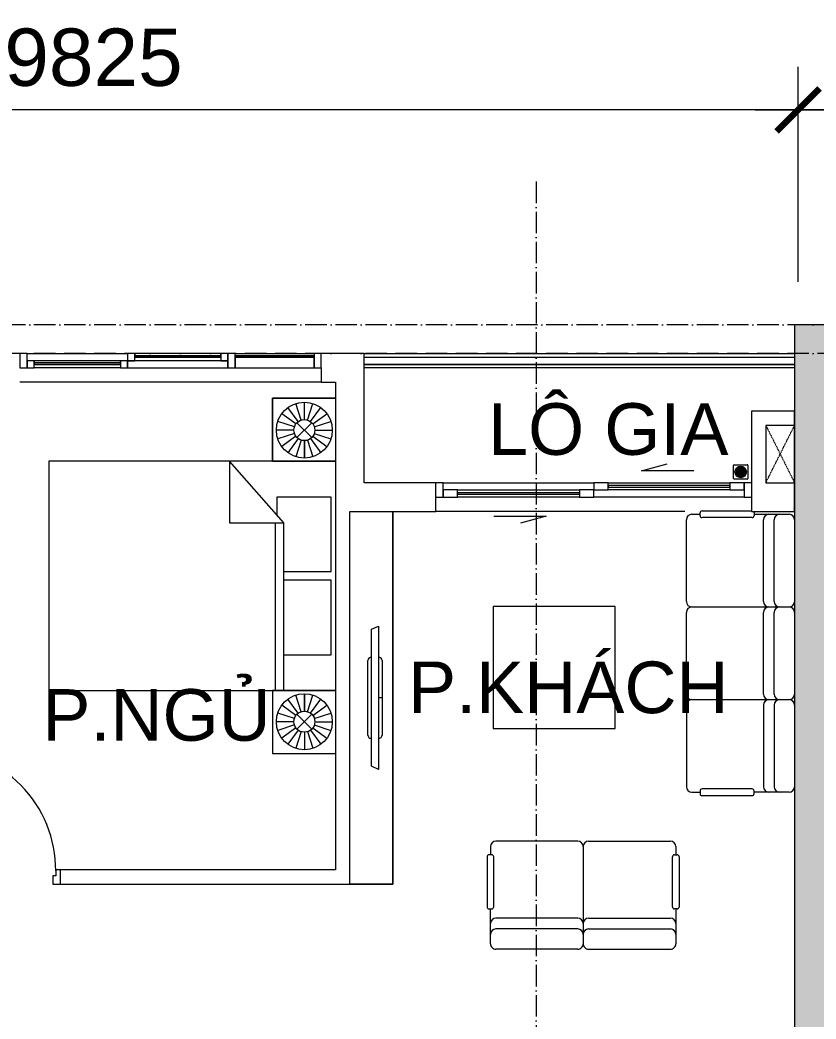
# Model space of a CAD drawing. Header units: millimetres. Extents: x -20215 to 101892, y -17414 to 45470.
# Drawn here: x -4099 to 1451, y 37760 to 44727 of the extents above; entities that cross this region are included whole.
import ezdxf

# ---------------------------------------------------------------- set-up
doc = ezdxf.new("R2010")
doc.units = ezdxf.units.MM
doc.linetypes.add('Dash', pattern=[6.35, 3.175, -3.175])
doc.linetypes.add('Grid Line', pattern=[4.2, 3, -0.6, 0, -0.6])
for name, color, linetype, lineweight in [('A-DETL-GENF', 31, 'Continuous', 5), ('A-DETL-GENF-HDLN', 161, 'Dash', 5), ('CHU', 181, 'Continuous', 5), ('CUA', 31, 'Continuous', 9), ('DIM', 1, 'Continuous', 5), ('NET THAY 1', 41, 'Continuous', 5), ('NET-CAT', 3, 'Continuous', 15), ('NET-THAY', 2, 'Continuous', 9), ('THIET BI', 44, 'Continuous', 5), ('THIET-BI', 44, 'Continuous', 5), ('TRUC', 225, 'Continuous', 5), ('X-COT HAM$0$LC.HA', 8, 'Continuous', 9)]:
    doc.layers.add(name, color=color, linetype=linetype, lineweight=lineweight)
doc.styles.add('Arial_6', font='arial_0.ttf', dxfattribs={"height": 360})
doc.styles.add('TA1', font='arial_0.ttf')
doc.dimstyles.new('D_200_KTx2', dxfattribs={"dimtxt": 400, "dimasz": 300, "dimexe": 300, "dimexo": 300, "dimgap": 160, "dimtad": 1, "dimdec": 0, "dimzin": 9, "dimtxsty": 'TA1', "dimblk": 'ARCHTICK', "dimcen": 1, "dimdle": 300, "dimclrd": 256, "dimclre": 256, "dimclrt": 7, "dimadec": 0, "dimazin": 0, "dimtfac": 1, "dimtdec": 0, "dimtix": 1, "dimtmove": 1, "dimatfit": 3, "dimldrblk": 'ARCHTICK', "dimfxl": 0, "dimtolj": 1, "dimtzin": 0, "dimlwd": -1, "dimlwe": -1, "dimarcsym": 0})

# ---------------------------------------------------------------- blocks, each defined once
blk = doc.blocks.new('ALC1807-ASCENT PLAZA-KET CAU_rvt-1-MẶT BẰNG TẦNG 4')
at = {"layer": 'X-COT HAM$0$LC.HA'}
h = blk.add_hatch(color=256, dxfattribs=at)
h.dxf.hatch_style = 1
h.paths.add_polyline_path([(1700.5, 42599.9), (1300.5, 42599.9), (1300.5, 32799.9), (1700.5, 32799.9)])
at = {"ltscale": 1000}
blk.add_lwpolyline([(1700.5, 42599.9), (1300.5, 42599.9), (1300.5, 32799.9), (1700.5, 32799.9)], close=True, dxfattribs=at)
blk = doc.blocks.new('X-PHONG NGU 2 - X-PHONG NGU 2_Recovery_-1759957-MẶT BẰNG TẦNG 4')
at = {"layer": 'CUA'}
for p, q in [((-1000, 0), (-1050, 0)), ((-1050, 0), (-1050, -100)), ((-450, 0), (-1000, 0)), ((-1000, 0), (-1000, -75)), ((-1000, -100), (-1000, 0)), ((-450, -75), (-450, 0)), ((-400, 0), (-450, 0)), ((-450, 0), (-450, -100)), ((300, 0), (-400, 0)), ((-400, 0), (-400, -50)), ((-400, -100), (-400, 0)), ((300, -50), (300, 0)), ((350, 0), (300, 0)), ((300, 0), (300, -50)), ((350, -50), (350, 0)), ((350, 0), (950, 0)), ((1000, 0), (950, 0)), ((950, 0), (950, -50)), ((1050, 0), (1000, 0)), ((1000, 0), (1000, -100)), ((1000, -50), (1000, 0)), ((1050, -100), (1050, 0)), ((-400, -50), (300, -50)), ((-350, -50), (-400, -50)), ((-400, -50), (-400, -100)), ((-350, -100), (-350, -50)), ((300, -50), (250, -50)), ((250, -50), (250, -100)), ((300, -50), (350, -50)), ((300, -100), (300, -50)), ((950, -25), (350, -25)), ((350, -25), (350, -35)), ((350, -35), (950, -35)), ((950, -35), (350, -35)), ((350, -35), (350, -50)), ((350, -50), (950, -50)), ((950, -35), (950, -25)), ((950, -50), (950, -35)), ((950, -50), (1000, -50)), ((-1050, -100), (-1000, -100)), ((-450, -75), (-1000, -75)), ((-1000, -75), (-1000, -85)), ((-1000, -75), (-450, -75)), ((-1000, -85), (-450, -85)), ((-450, -100), (-1000, -100)), ((-450, -85), (-450, -75)), ((-450, -100), (-400, -100)), ((-400, -100), (-350, -100)), ((250, -75), (-350, -75)), ((-350, -75), (-350, -85)), ((-350, -85), (250, -85)), ((250, -85), (-350, -85)), ((-350, -85), (-350, -100)), ((-350, -100), (250, -100)), ((250, -85), (250, -75)), ((250, -100), (250, -85)), ((250, -100), (300, -100)), ((1000, -100), (300, -100)), ((1000, -100), (1050, -100))]:
    blk.add_line(p, q, dxfattribs=at)
blk = doc.blocks.new('X-PHEU - X-PHEU-1231512-MẶT BẰNG TẦNG 4')
at = {"layer": 'THIET-BI'}
for p, q in [((25, 29), (25, 121)), ((29, 125), (121, 125)), ((42.5, 90.5), (42.5, 59.5)), ((47.5, 51.8), (47.5, 98.2)), ((52.5, 103.1), (52.5, 46.9)), ((57.5, 43.5), (57.5, 106.5)), ((62.5, 108.8), (62.5, 41.2)), ((67.5, 39.8), (67.5, 110.2)), ((72.5, 110.9), (72.5, 78.1)), ((72.5, 71.9), (72.5, 39.1)), ((77.5, 78.1), (77.5, 110.9)), ((77.5, 39.1), (77.5, 71.9)), ((82.5, 110.2), (82.5, 39.8)), ((87.5, 41.2), (87.5, 108.8)), ((92.5, 106.5), (92.5, 43.5)), ((97.5, 46.9), (97.5, 103.1)), ((102.5, 98.2), (102.5, 51.8)), ((107.5, 59.5), (107.5, 90.5)), ((125, 121), (125, 29)), ((121, 25), (29, 25))]:
    blk.add_line(p, q, dxfattribs=at)
blk.add_circle((75, 75), 40, dxfattribs=at)
for centre, radius, start, end in [((29, 121), 4, 90, 180), ((75, 75), 36, 139.80824, 154.52563), ((75, 75), 36, 119.0853, 128.68219), ((75, 75), 36, 102.0247, 110.31751), ((75, 75), 4, 128.68219, 231.31781), ((75, 75), 36, 90, 93.98208), ((75, 75), 36, 86.01792, 90), ((75, 75), 4, 308.68219, 51.31781), ((75, 75), 36, 69.68249, 77.9753), ((75, 75), 36, 51.31781, 60.9147), ((75, 75), 36, 25.47437, 40.19176), ((121, 121), 4, 0, 90), ((29, 29), 4, 180, 270), ((75, 75), 36, 205.47437, 220.19176), ((75, 75), 36, 231.31781, 240.9147), ((75, 75), 36, 249.68249, 257.9753), ((75, 75), 36, 266.01792, 270), ((75, 75), 36, 270, 273.98208), ((75, 75), 36, 282.0247, 290.31751), ((75, 75), 36, 299.0853, 308.68219), ((75, 75), 36, 319.80824, 334.52563), ((121, 29), 4, 270, 360)]:
    blk.add_arc(centre, radius, start, end, dxfattribs=at)
blk = doc.blocks.new('CUA PHONG NGU - Type 1-1365721-MẶT BẰNG TẦNG 4')
at = {"layer": 'CUA'}
for p, q in [((-317.5, 890.3), (-277.5, 890.3)), ((-317.5, 52.3), (-317.5, 890.3)), ((-277.5, 890.3), (-277.5, 52.3)), ((-277.5, 52.3), (-317.5, 52.3))]:
    blk.add_line(p, q, dxfattribs=at)
at = {"layer": 'CUA', "lineweight": 5}
for p, q in [((-318.5, 52.3), (-348.5, 52.3)), ((-318.5, 11.3), (-318.5, 52.3)), ((-298.5, 11.3), (-318.5, 11.3)), ((-298.5, -47.7), (-298.5, 11.3)), ((521.5, 11.3), (501.5, 11.3)), ((501.5, 11.3), (501.5, -47.7)), ((551.5, 52.3), (521.5, 52.3)), ((521.5, 52.3), (521.5, 11.3)), ((-348.5, -47.7), (-298.5, -47.7)), ((501.5, -47.7), (551.5, -47.7))]:
    blk.add_line(p, q, dxfattribs=at)
blk.add_arc((-317.5, 52.3), 838, 359.5, 90, dxfattribs=at)
blk = doc.blocks.new('CUA LO GIA _LUA_ - CUA LO GIA _LUA_-V19-MẶT BẰNG TẦNG 4')
at = {"layer": 'CUA'}
for p, q in [((332.4, 183.9), (511.1, 231.8)), ((697.4, 183.9), (332.4, 183.9)), ((-1050, 100), (-1100, 100)), ((-1050, 0), (-1050, 100)), ((-1050, 100), (0, 100)), ((100, 100), (0, 100)), ((0, 100), (0, 50)), ((100, 50), (100, 100)), ((100, 100), (950, 100)), ((950, 80), (100, 80)), ((100, 80), (100, 70)), ((100, 70), (950, 70)), ((1050, 100), (950, 100)), ((950, 100), (950, 50)), ((950, 70), (950, 80)), ((1050, 50), (1050, 100)), ((1100, 100), (1050, 100)), ((1050, 100), (1050, 0)), ((-950, 50), (-1050, 50)), ((-1050, 50), (-1050, 0)), ((-1050, 0), (-950, 0)), ((-950, 0), (-950, 50)), ((-950, 50), (-100, 50)), ((-100, 30), (-950, 30)), ((-950, 30), (-950, 20)), ((-950, 20), (-100, 20)), ((-100, 0), (-950, 0)), ((0, 50), (-100, 50)), ((-100, 50), (-100, 0)), ((-100, 20), (-100, 30)), ((-100, 0), (0, 0)), ((0, 0), (0, 50)), ((0, 50), (100, 50)), ((950, 50), (100, 50)), ((950, 50), (1050, 50)), ((-1100, 0), (-1050, 0)), ((1050, 0), (0, 0)), ((1050, 0), (1100, 0)), ((-697.4, -133.9), (-332.4, -133.9)), ((-332.4, -133.9), (-511.1, -181.8))]:
    blk.add_line(p, q, dxfattribs=at)
blk = doc.blocks.new('X-GIUONG - X-GIUONG 1-V25-MẶT BẰNG TẦNG 4')
at = {"layer": 'THIET BI'}
for p, q in [((-1239, 0), (-1239, -439)), ((-1239, -439), (-1239, 0)), ((-1059.6, -158.2), (-1131.2, -59.5)), ((-1039.2, -147.8), (-1076.9, -31.8)), ((-1016.6, -144.2), (-1016.6, -22.2)), ((-993.9, -147.8), (-956.3, -31.8)), ((-973.5, -158.2), (-901.9, -59.5)), ((-800, -439), (-800, 0)), ((-800, 0), (-800, -2000)), ((-800, 0), (-800, -439)), ((-800, 0), (-800, -2000)), ((-550, -30), (-550, -410)), ((-30, -30), (-550, -30)), ((-30, -360), (-30, -30)), ((30, -30), (30, -360)), ((550, -30), (30, -30)), ((550, -360), (550, -30)), ((800, 0), (800, -439)), ((800, -2000), (800, 0)), ((800, 0), (800, -439)), ((800, -2000), (800, 0)), ((973.5, -158.2), (901.9, -59.5)), ((993.9, -147.8), (956.3, -31.8)), ((1016.6, -144.2), (1016.6, -22.2)), ((1039.2, -147.8), (1076.9, -31.8)), ((1059.6, -158.2), (1131.2, -59.5)), ((1239, -439), (1239, 0)), ((1239, -439), (1239, 0)), ((-1075.8, -174.4), (-1174.4, -102.7)), ((-957.4, -174.4), (-858.7, -102.7)), ((957.4, -174.4), (858.7, -102.7)), ((1075.8, -174.4), (1174.4, -102.7)), ((-1086.1, -194.8), (-1202.1, -157.1)), ((-1068.3, -269.1), (-964.8, -165.6)), ((-1068.3, -165.6), (-964.8, -269.1)), ((-947, -194.8), (-831, -157.1)), ((947, -194.8), (831, -157.1)), ((1068.3, -269.1), (964.8, -165.6)), ((1068.3, -165.6), (964.8, -269.1)), ((1086.1, -194.8), (1202.1, -157.1)), ((-1089.7, -217.4), (-1211.7, -217.4)), ((-1086.1, -240), (-1202.1, -277.7)), ((-1075.8, -260.4), (-1174.4, -332.1)), ((-1059.6, -276.6), (-1131.2, -375.2)), ((-973.5, -276.6), (-901.9, -375.2)), ((-957.4, -260.4), (-858.7, -332.1)), ((-947, -240), (-831, -277.7)), ((-943.4, -217.4), (-821.4, -217.4)), ((-821.4, -217.4), (-943.4, -217.4)), ((943.4, -217.4), (821.4, -217.4)), ((821.4, -217.4), (943.4, -217.4)), ((947, -240), (831, -277.7)), ((957.4, -260.4), (858.7, -332.1)), ((973.5, -276.6), (901.9, -375.2)), ((1059.6, -276.6), (1131.2, -375.2)), ((1075.8, -260.4), (1174.4, -332.1)), ((1086.1, -240), (1202.1, -277.7)), ((1089.7, -217.4), (1211.7, -217.4)), ((-1039.2, -287), (-1076.9, -402.9)), ((-1016.6, -290.5), (-1016.6, -412.5)), ((-993.9, -287), (-956.3, -402.9)), ((993.9, -287), (956.3, -402.9)), ((1016.6, -290.5), (1016.6, -412.5)), ((1039.2, -287), (1076.9, -402.9)), ((-370, -360), (-800, -740)), ((-550, -410), (-420, -410)), ((-370, -740), (-370, -360)), ((800, -360), (-370, -360)), ((-1239, -439), (-800, -439)), ((-800, -439), (-1239, -439)), ((-370, -420), (800, -420)), ((800, -439), (1239, -439)), ((800, -439), (1239, -439)), ((-800, -740), (-370, -740)), ((-800, -2000), (800, -2000)), ((-800, -2000), (800, -2000))]:
    blk.add_line(p, q, dxfattribs=at)
for centre, radius in [((-1016.6, -217.4), 195.1), ((1016.6, -217.4), 195.1), ((-1016.6, -217.4), 73.2), ((1016.6, -217.4), 73.2)]:
    blk.add_circle(centre, radius, dxfattribs=at)
blk = doc.blocks.new('X-SOFA - X-SOFA-1365730-MẶT BẰNG TẦNG 4')
at = {"layer": 'THIET BI'}
for p, q in [((-658.4, 959.8), (-658.4, 978.7)), ((-644.3, 992.8), (-300, 992.8)), ((-281.5, 978.7), (-281.5, 959.8)), ((-753.8, 360.8), (-753.8, 931.5)), ((-716.2, 969.2), (-658.4, 969.2)), ((-295.7, 945.7), (-644.3, 945.7)), ((-281.5, 969.2), (-103.7, 969.2)), ((-216.7, 360.8), (-216.7, 931.5)), ((-141.3, 360.8), (-141.3, 931.5)), ((-103.7, 969.2), (-37.7, 969.2)), ((-1250, 325), (-2100, 325)), ((-2100, 325), (-2100, -525)), ((-2100, 325), (-2100, -525)), ((-1250, 325), (-2100, 325)), ((-1250, -525), (-1250, 325)), ((-1250, -525), (-1250, 325)), ((-753.8, -285.4), (-753.8, 285.4)), ((-716.2, 323.1), (-103.7, 323.1)), ((-216.7, -285.4), (-216.7, 285.4)), ((-141.3, -285.4), (-141.3, 285.4)), ((-103.7, 323.1), (-37.7, 323.1)), ((0, 285.4), (0, -285.4)), ((-716.2, -323.1), (-37.7, -323.1)), ((-753.8, -360.8), (-753.8, -931.5)), ((-216.7, -360.8), (-216.7, -931.5)), ((-141.3, -360.8), (-141.3, -931.5)), ((0, -360.8), (0, -931.5)), ((-2100, -525), (-1250, -525)), ((-2100, -525), (-1250, -525)), ((-716.2, -969.2), (-658.4, -969.2)), ((-658.4, -959.8), (-658.4, -978.7)), ((-295.7, -945.7), (-644.3, -945.7)), ((-281.5, -978.7), (-281.5, -959.8)), ((-103.7, -969.2), (-281.5, -969.2)), ((-37.7, -969.2), (-103.7, -969.2)), ((-644.3, -992.8), (-295.7, -992.8))]:
    blk.add_line(p, q, dxfattribs=at)
for centre, radius, start, end in [((-644.3, 978.7), 14.1, 90, 180), ((-295.7, 978.7), 14.1, 0, 45), ((-716.2, 931.5), 37.7, 90, 180), ((-644.3, 959.8), 14.1, 180, 270), ((-295.7, 959.8), 14.1, 270, 0), ((-179, 931.5), 37.7, 90, 180), ((-103.7, 931.5), 37.7, 90, 180), ((-37.7, 931.5), 37.7, 360, 90), ((-716.2, 360.8), 37.7, 180, 270), ((-179, 360.8), 37.7, 180, 270), ((-103.7, 360.8), 37.7, 180, 270), ((-37.7, 360.8), 37.7, 270, 0), ((-716.2, 285.4), 37.7, 90, 180), ((-179, 285.4), 37.7, 90, 180), ((-103.7, 285.4), 37.7, 90, 180), ((-37.7, 285.4), 37.7, 360, 90), ((-716.2, -285.4), 37.7, 180, 270), ((-716.2, -360.8), 37.7, 90, 180), ((-179, -285.4), 37.7, 180, 270), ((-179, -360.8), 37.7, 90, 180), ((-103.7, -285.4), 37.7, 180, 270), ((-103.7, -360.8), 37.7, 90, 180), ((-37.7, -285.4), 37.7, 270, 0), ((-37.7, -360.8), 37.7, 360, 90), ((-716.2, -931.5), 37.7, 180, 270), ((-644.3, -959.8), 14.1, 90, 180), ((-295.7, -959.8), 14.1, 360, 90), ((-179, -931.5), 37.7, 180, 270), ((-103.7, -931.5), 37.7, 180, 270), ((-37.7, -931.5), 37.7, 270, 0), ((-644.3, -978.7), 14.1, 180, 270), ((-295.7, -978.7), 14.1, 270, 0)]:
    blk.add_arc(centre, radius, start, end, dxfattribs=at)
blk = doc.blocks.new('X-TV - X-TV 3-1732779-MẶT BẰNG TẦNG 4')
at = {"layer": 'THIET BI'}
for p, q in [((2600.1, 325), (0.1, 325)), ((0.1, 325), (2600.1, 325)), ((2600.1, 25), (2600.1, 325)), ((2600.1, 325), (2600.1, 25)), ((800, 225), (1800, 225)), ((822.5, 175), (800, 225)), ((1040, 250), (1560, 250)), ((1300, 250), (1300, 225)), ((1800, 225), (1777.5, 175)), ((1777.5, 175), (822.5, 175)), ((1560, 150), (1040, 150))]:
    blk.add_line(p, q, dxfattribs=at)
for centre, start_param, end_param in [((1040, 225), 0, 1.570796), ((1560, 225), 4.712389, 6.283185), ((1040, 175), 1.570796, 3.141593), ((1560, 175), 3.141593, 4.712389)]:
    blk.add_ellipse(centre, major_axis=(0, 25), ratio=0.9, start_param=start_param, end_param=end_param, dxfattribs=at)
blk = doc.blocks.new('X-SOFA - X-SOFA-1365939-MẶT BẰNG TẦNG 4')
at = {"layer": 'THIET BI'}
for p, q in [((-716.2, 646.2), (-658.4, 646.2)), ((-658.4, 636.7), (-658.4, 655.6)), ((-644.3, 669.7), (-295.7, 669.7)), ((-281.5, 655.6), (-281.5, 636.7)), ((-281.5, 646.2), (-103.7, 646.2)), ((-103.7, 646.2), (-37.7, 646.2)), ((-753.8, 37.7), (-753.8, 608.5)), ((-295.7, 622.6), (-644.3, 622.6)), ((-216.7, 37.7), (-216.7, 608.5)), ((-141.3, 37.7), (-141.3, 608.5)), ((0, 37.7), (0, 608.5)), ((-716.2, 0), (-103.7, 0)), ((-103.7, 0), (-37.7, 0)), ((-753.8, -37.7), (-753.8, -608.5)), ((-216.7, -37.7), (-216.7, -608.5)), ((-141.3, -37.7), (-141.3, -608.5)), ((0, -37.7), (0, -608.5)), ((-295.7, -622.6), (-644.3, -622.6)), ((-716.2, -646.2), (-658.4, -646.2)), ((-658.4, -636.7), (-658.4, -655.6)), ((-644.3, -669.7), (-295.7, -669.7)), ((-281.5, -655.6), (-281.5, -636.7)), ((-103.7, -646.2), (-281.5, -646.2)), ((-37.7, -646.2), (-103.7, -646.2))]:
    blk.add_line(p, q, dxfattribs=at)
for centre, radius, start, end in [((-716.2, 608.5), 37.7, 90, 180), ((-644.3, 655.6), 14.1, 90, 180), ((-644.3, 636.7), 14.1, 180, 270), ((-295.7, 655.6), 14.1, 0, 90), ((-295.7, 636.7), 14.1, 270, 0), ((-179, 608.5), 37.7, 90, 180), ((-103.7, 608.5), 37.7, 90, 180), ((-37.7, 608.5), 37.7, 360, 90), ((-716.2, 37.7), 37.7, 180, 270), ((-179, 37.7), 37.7, 180, 270), ((-103.7, 37.7), 37.7, 180, 270), ((-37.7, 37.7), 37.7, 270, 0), ((-716.2, -37.7), 37.7, 90, 180), ((-179, -37.7), 37.7, 90, 180), ((-103.7, -37.7), 37.7, 90, 180), ((-37.7, -37.7), 37.7, 360, 90), ((-716.2, -608.5), 37.7, 180, 270), ((-644.3, -636.7), 14.1, 90, 180), ((-295.7, -636.7), 14.1, 360, 90), ((-179, -608.5), 37.7, 180, 270), ((-103.7, -608.5), 37.7, 180, 270), ((-37.7, -608.5), 37.7, 270, 0), ((-644.3, -655.6), 14.1, 180, 270), ((-295.7, -655.6), 14.1, 270, 0)]:
    blk.add_arc(centre, radius, start, end, dxfattribs=at)
blk = doc.blocks.new('Top Rail Type - Top Rail_Internal_-1838171-MẶT BẰNG TẦNG 4')
at = {"layer": 'NET THAY 1'}
for p, q in [((-1699.5, 42374.9), (1300.5, 42374.9)), ((1300.5, 42324.9), (-1699.5, 42324.9))]:
    blk.add_line(p, q, dxfattribs=at)
blk = doc.blocks.new('Top Rail Type - Top Rail_Internal_-V65-MẶT BẰNG TẦNG 4')
at = {"layer": 'NET THAY 1'}
for p, q in [((-1699.5, 42374.9), (1300.5, 42374.9)), ((-1699.5, 42324.9), (1300.5, 42324.9))]:
    blk.add_line(p, q, dxfattribs=at)
blk = doc.blocks.new('Family2 - Family1-1830951-MẶT BẰNG TẦNG 4')
at = {"layer": 'A-DETL-GENF'}
for p, q in [((200, 400), (0, 400)), ((0, 400), (0, 0)), ((200, 0), (200, 400)), ((0, 0), (200, 0))]:
    blk.add_line(p, q, dxfattribs=at)
at = {"layer": 'A-DETL-GENF-HDLN'}
for p, q in [((0, 400), (200, 0.8)), ((0, 0), (200, 399.2))]:
    blk.add_line(p, q, dxfattribs=at)
blk = doc.blocks.new('_ARCHTICK')
at = {"color": 0, "linetype": 'ByBlock', "const_width": 0.15}
blk.add_lwpolyline([(-0.5, -0.5), (0.5, 0.5)], dxfattribs=at)
blk = doc.blocks.new('*D358')
at = {"layer": 'Defpoints', "color": 0, "transparency": 16777216}
for p in [(-8499.5, 44099.9), (-8499.5, 42599.9), (1325.5, 42599.9)]:
    blk.add_point(p, dxfattribs=at)
at = {"layer": 'DIM', "transparency": 16777216}
for p, q in [((-8499.5, 42899.9), (-8499.5, 44399.9)), ((1325.5, 42899.9), (1325.5, 44399.9)), ((1625.5, 44099.9), (-8799.5, 44099.9))]:
    blk.add_line(p, q, dxfattribs=at)
at = {"layer": 'DIM', "transparency": 16777216, "xscale": 300, "yscale": 300, "zscale": 300, "rotation": 180}
blk.add_blockref('_ARCHTICK', (-8499.5, 44099.9), dxfattribs=at)
at = {"layer": 'DIM', "transparency": 16777216, "xscale": 300, "yscale": 300, "zscale": 300}
blk.add_blockref('_ARCHTICK', (1325.5, 44099.9), dxfattribs=at)
at = {"layer": 'DIM', "color": 7, "transparency": 16777216, "insert": (-3587, 44464.2), "char_height": 400, "attachment_point": 5, "style": 'TA1'}
blk.add_mtext('\\A1;9825', dxfattribs=at)
blk = doc.blocks.new('*D359')
at = {"layer": 'Defpoints', "color": 0, "transparency": 16777216}
for p in [(17050.5, 44099.9), (1325.5, 42599.9), (17050.5, 42599.9)]:
    blk.add_point(p, dxfattribs=at)
at = {"layer": 'DIM', "transparency": 16777216}
for p, q in [((1325.5, 42899.9), (1325.5, 44399.9)), ((17050.5, 42899.9), (17050.5, 44399.9)), ((1025.5, 44099.9), (17350.5, 44099.9))]:
    blk.add_line(p, q, dxfattribs=at)
at = {"layer": 'DIM', "transparency": 16777216, "xscale": 300, "yscale": 300, "zscale": 300, "rotation": 180}
blk.add_blockref('_ARCHTICK', (1325.5, 44099.9), dxfattribs=at)
at = {"layer": 'DIM', "transparency": 16777216, "xscale": 300, "yscale": 300, "zscale": 300}
blk.add_blockref('_ARCHTICK', (17050.5, 44099.9), dxfattribs=at)
at = {"layer": 'DIM', "color": 7, "transparency": 16777216, "insert": (9188, 44464.2), "char_height": 400, "attachment_point": 5, "style": 'TA1'}
blk.add_mtext('\\A1;15725', dxfattribs=at)

msp = doc.modelspace()

# ---------------------------------------------------------------- linework, layer by layer
at = {"layer": 'NET-CAT'}
for p, q in [((-1699.5, 42399.9), (-1999.5, 42399.9)), ((-1699.5, 41499.9), (-1699.5, 42399.9)), ((-1999.5, 42299.9), (-1999.5, 42199.9)), ((-1999.5, 42199.9), (-1899.5, 42199.9)), ((-1899.5, 42199.9), (-1899.5, 38799.9)), ((1300.5, 41999.9), (1000.5, 41999.9)), ((1000.5, 41999.9), (1000.5, 41299.9)), ((1300.5, 41899.9), (1300.5, 41999.9)), ((-1199.5, 41499.9), (-1699.5, 41499.9)), ((-1199.5, 41299.9), (-1199.5, 41499.9)), ((1300.5, 41299.9), (1300.5, 41499.9)), ((-1799.5, 41299.9), (-1199.5, 41299.9)), ((-1799.5, 38699.9), (-1799.5, 41299.9)), ((1000.5, 41299.9), (1300.5, 41299.9)), ((-1899.5, 38799.9), (-3819.5, 38799.9)), ((-3819.5, 38799.9), (-3819.5, 38699.9)), ((-3819.5, 38699.9), (-1799.5, 38699.9))]:
    msp.add_line(p, q, dxfattribs=at)
at = {"layer": 'NET-THAY'}
for p, q in [((-1699.5, 42399.9), (1300.5, 42399.9)), ((1300.5, 42299.9), (-1699.5, 42299.9)), ((-1999.5, 42199.9), (-4099.5, 42199.9)), ((535.7, 41299.9), (-1199.5, 41299.9))]:
    msp.add_line(p, q, dxfattribs=at)
at = {"layer": 'TRUC', "linetype": 'Grid Line', "ltscale": 50}
for p, q in [((-499.5, 43599.9), (-499.5, -4500.1)), ((43000.5, 42599.9), (-11036.3, 42599.9)), ((43000.5, 42399.9), (-14407, 42399.9))]:
    msp.add_line(p, q, dxfattribs=at)

# ---------------------------------------------------------------- block references
at = {"layer": 'A-DETL-GENF'}
msp.add_blockref('Family2 - Family1-1830951-MẶT BẰNG TẦNG 4', (1100.5, 41499.9), dxfattribs=at)
at = {"layer": 'CUA', "rotation": 180}
msp.add_blockref('X-PHONG NGU 2 - X-PHONG NGU 2_Recovery_-1759957-MẶT BẰNG TẦNG 4', (-3049.5, 42299.9), dxfattribs=at)
at = {"layer": 'CUA'}
for name, p in [('CUA LO GIA _LUA_ - CUA LO GIA _LUA_-V19-MẶT BẰNG TẦNG 4', (-99.5, 41399.9)), ('CUA PHONG NGU - Type 1-1365721-MẶT BẰNG TẦNG 4', (-4370.9, 38747.7))]:
    msp.add_blockref(name, p, dxfattribs=at)
at = {"layer": 'NET THAY 1'}
for name in ['Top Rail Type - Top Rail_Internal_-1838171-MẶT BẰNG TẦNG 4', 'Top Rail Type - Top Rail_Internal_-V65-MẶT BẰNG TẦNG 4']:
    msp.add_blockref(name, (0, 0), dxfattribs=at)
at = {"layer": 'NET-CAT', "lineweight": 5}
msp.add_blockref('ALC1807-ASCENT PLAZA-KET CAU_rvt-1-MẶT BẰNG TẦNG 4', (0, 0), dxfattribs=at)
at = {"layer": 'THIET BI', "rotation": 269.9999999999997}
for name, p in [('X-GIUONG - X-GIUONG 1-V25-MẶT BẰNG TẦNG 4', (-1899.5, 40849.9)), ('X-TV - X-TV 3-1732779-MẶT BẰNG TẦNG 4', (-1824.5, 41300)), ('X-SOFA - X-SOFA-1365939-MẶT BẰNG TẦNG 4', (-173.3, 38246.6))]:
    msp.add_blockref(name, p, dxfattribs=at)
at = {"layer": 'THIET BI'}
msp.add_blockref('X-SOFA - X-SOFA-1365730-MẶT BẰNG TẦNG 4', (1300.5, 40310.5), dxfattribs=at)
at = {"layer": 'THIET-BI'}
msp.add_blockref('X-PHEU - X-PHEU-1231512-MẶT BẰNG TẦNG 4', (850.5, 41499.9), dxfattribs=at)

# ---------------------------------------------------------------- texts
at = {"layer": 'CHU', "color": 7, "char_height": 360, "attachment_point": 3, "line_spacing_factor": 0.936439, "style": 'Arial_6'}
for s, insert, width in [('\\pt2540.0016,5079.9996,7620.0012,10159.9992,12700.0008,15239.9988,17780.0004,20319.9984,22860,25400.0016,27939.9996,30480.0012,33019.9992,35560.0008,38099.9988,40640.0004,43179.9984,45720,48260.0016,50799.9996,53340.0012,55879.9992,58420.0008,60959.9988,63500.0004,66039.9984,68580,71120.0016,73659.9996,76200.0012,78739.9992,81280.0008;LÔ GIA', (840.1, 42054.2), 2236), ('\\pt2540.0016,5079.9996,7620.0012,10159.9992,12700.0008,15239.9988,17780.0004,20319.9984,22860,25400.0016,27939.9996,30480.0012,33019.9992,35560.0008,38099.9988,40640.0004,43179.9984,45720,48260.0016,50799.9996,53340.0012,55879.9992,58420.0008,60959.9988,63500.0004,66039.9984,68580,71120.0016,73659.9996,76200.0012,78739.9992,81280.0008;P.KHÁCH', (841, 40252.8), 2217.96), ('\\pt2540.0016,5079.9996,7620.0012,10159.9992,12700.0008,15239.9988,17780.0004,20319.9984,22860,25400.0016,27939.9996,30480.0012,33019.9992,35560.0008,38099.9988,40640.0004,43179.9984,45720,48260.0016,50799.9996,53340.0012,55879.9992,58420.0008,60959.9988,63500.0004,66039.9984,68580,71120.0016,73659.9996,76200.0012,78739.9992,81280.0008;P.NG{\\fArial|b0|i0|c163|p34;Ủ}', (-2351.5, 40060.2), 1577.62)]:
    msp.add_mtext(s, dxfattribs=dict(at, insert=insert, width=width))

# ---------------------------------------------------------------- dimensions: what is measured, and where the dimension line sits
at = {"layer": 'DIM'}
for base, p2, picture, middle in [((-8499.5, 44099.9), (-8499.5, 42599.9), '*D358', (-3587, 44464.2)), ((17050.5, 44099.9), (17050.5, 42599.9), '*D359', (9188, 44464.2))]:
    dim = msp.add_linear_dim(base=base, p1=(1325.5, 42599.9), p2=p2, dimstyle='D_200_KTx2', dxfattribs=at)
    dim.commit()
    dim.dimension.update_dxf_attribs({"geometry": picture, "text_midpoint": middle})

doc.saveas('drawing.dxf')
